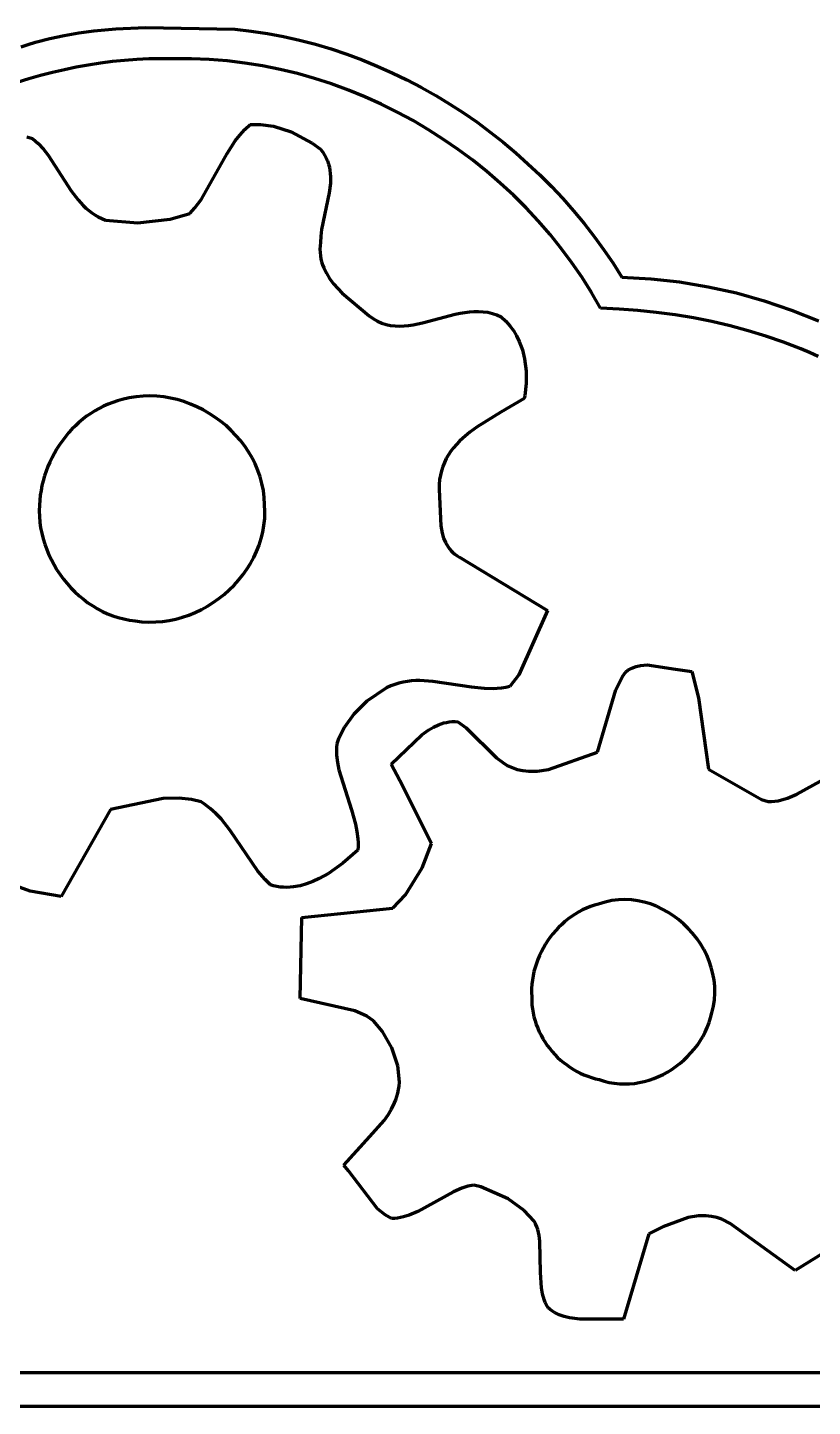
# Model space of a CAD drawing. Header units: millimetres. Extents: x 0.5 to 5.05, y 0.9 to 4.71.
# Drawn here: x 1.917 to 3.333, y 2.22 to 4.708 of the extents above; entities that cross this region are included whole.
import ezdxf

# ---------------------------------------------------------------- set-up
doc = ezdxf.new("R2010")
doc.units = ezdxf.units.MM
for name, color, linetype, lineweight in [('color#209bd8ff', 7, 'CONTINUOUS', 100), ('color#5ac5f1ff', 7, 'CONTINUOUS', 100), ('color#78aec8ff', 7, 'CONTINUOUS', 100)]:
    doc.layers.add(name, color=color, linetype=linetype, lineweight=lineweight)

msp = doc.modelspace()

# ---------------------------------------------------------------- linework, layer by layer
at = {"layer": 'color#209bd8ff'}
for p, q in [((2.01, 4.6978), (2.0366, 4.7014)), ((2.0366, 4.7014), (2.0766, 4.7051)), ((2.0766, 4.7051), (2.1302, 4.7076)), ((2.1302, 4.7076), (2.2913, 4.7046)), ((2.2913, 4.7046), (2.3208, 4.7012)), ((2.3208, 4.7012), (2.3501, 4.6967)), ((1.9056, 4.6731), (1.9185, 4.6772)), ((1.9185, 4.6772), (1.9314, 4.681)), ((1.9314, 4.681), (1.9574, 4.6877)), ((1.9574, 4.6877), (1.9836, 4.6933)), ((1.9836, 4.6933), (2.01, 4.6978)), ((2.3501, 4.6967), (2.3792, 4.6913)), ((2.3792, 4.6913), (2.4081, 4.6848)), ((2.4081, 4.6848), (2.4367, 4.6774)), ((2.4367, 4.6774), (2.4651, 4.669)), ((2.1363, 4.651), (2.1144, 4.65)), ((2.1584, 4.6514), (2.1363, 4.651)), ((2.1804, 4.6512), (2.1584, 4.6514)), ((2.2128, 4.6513), (2.1804, 4.6512)), ((2.2451, 4.6501), (2.2128, 4.6513)), ((2.4651, 4.669), (2.4931, 4.6597)), ((2.4931, 4.6597), (2.5208, 4.6494)), ((1.9623, 4.6266), (1.941, 4.621)), ((1.9837, 4.6316), (1.9623, 4.6266)), ((2.0053, 4.6361), (1.9837, 4.6316)), ((2.0269, 4.64), (2.0053, 4.6361)), ((2.0487, 4.6434), (2.0269, 4.64)), ((2.0705, 4.6462), (2.0487, 4.6434)), ((2.0924, 4.6484), (2.0705, 4.6462)), ((2.1144, 4.65), (2.0924, 4.6484)), ((2.2773, 4.6475), (2.2451, 4.6501)), ((2.3094, 4.6436), (2.2773, 4.6475)), ((2.3412, 4.6385), (2.3094, 4.6436)), ((2.3728, 4.6321), (2.3412, 4.6385)), ((2.4041, 4.6246), (2.3728, 4.6321)), ((2.5208, 4.6494), (2.5481, 4.6382)), ((2.5481, 4.6382), (2.5751, 4.6262)), ((2.5751, 4.6262), (2.6017, 4.6133)), ((1.9198, 4.6149), (1.8988, 4.6083)), ((1.941, 4.621), (1.9198, 4.6149)), ((2.4351, 4.6158), (2.4041, 4.6246)), ((2.4658, 4.6059), (2.4351, 4.6158)), ((2.4961, 4.5948), (2.4658, 4.6059)), ((2.6017, 4.6133), (2.6279, 4.5996)), ((2.5259, 4.5826), (2.4961, 4.5948)), ((2.5554, 4.5694), (2.5259, 4.5826)), ((2.6279, 4.5996), (2.6537, 4.5851)), ((2.6537, 4.5851), (2.679, 4.5697)), ((2.5843, 4.555), (2.5554, 4.5694)), ((2.6127, 4.5397), (2.5843, 4.555)), ((2.679, 4.5697), (2.7038, 4.5536)), ((2.7038, 4.5536), (2.7281, 4.5367)), ((2.6405, 4.5233), (2.6127, 4.5397)), ((2.7281, 4.5367), (2.7519, 4.5191)), ((2.6677, 4.5059), (2.6405, 4.5233)), ((2.6943, 4.4876), (2.6677, 4.5059)), ((2.7519, 4.5191), (2.7752, 4.5008)), ((2.7203, 4.4683), (2.6943, 4.4876)), ((2.7752, 4.5008), (2.7979, 4.4817)), ((2.7979, 4.4817), (2.82, 4.462)), ((2.7455, 4.4481), (2.7203, 4.4683)), ((2.82, 4.462), (2.8415, 4.4417)), ((2.77, 4.427), (2.7455, 4.4481)), ((2.8415, 4.4417), (2.8624, 4.4207)), ((2.7937, 4.4051), (2.77, 4.427)), ((2.8166, 4.3823), (2.7937, 4.4051)), ((2.8624, 4.4207), (2.8827, 4.3991)), ((2.8386, 4.3587), (2.8166, 4.3823)), ((2.8827, 4.3991), (2.9023, 4.3769)), ((2.8597, 4.3343), (2.8386, 4.3587)), ((2.9023, 4.3769), (2.9212, 4.3541)), ((2.9212, 4.3541), (2.9394, 4.3307)), ((2.88, 4.3092), (2.8597, 4.3343)), ((2.9394, 4.3307), (2.9568, 4.3068)), ((2.8992, 4.2833), (2.88, 4.3092)), ((2.9568, 4.3068), (2.9735, 4.2824)), ((2.9175, 4.2567), (2.8992, 4.2833)), ((2.9735, 4.2824), (2.9895, 4.2575)), ((2.9347, 4.2294), (2.9175, 4.2567)), ((2.9895, 4.2575), (3.0416, 4.2545)), ((3.0416, 4.2545), (3.0934, 4.2487)), ((2.9509, 4.2015), (2.9347, 4.2294)), ((3.0934, 4.2487), (3.1449, 4.2401)), ((3.1449, 4.2401), (3.1958, 4.2288)), ((3.1958, 4.2288), (3.246, 4.2148)), ((3.246, 4.2148), (3.2955, 4.1981)), ((2.9846, 4.1999), (2.9509, 4.2015)), ((3.0182, 4.1974), (2.9846, 4.1999)), ((3.0518, 4.1939), (3.0182, 4.1974)), ((3.0852, 4.1894), (3.0518, 4.1939)), ((3.1185, 4.1838), (3.0852, 4.1894)), ((3.1516, 4.1772), (3.1185, 4.1838)), ((3.2955, 4.1981), (3.3439, 4.1788)), ((3.1844, 4.1695), (3.1516, 4.1772)), ((3.2169, 4.1608), (3.1844, 4.1695)), ((3.2491, 4.1509), (3.2169, 4.1608)), ((3.281, 4.1399), (3.2491, 4.1509)), ((3.3124, 4.1278), (3.281, 4.1399)), ((3.3279, 4.1213), (3.3124, 4.1278)), ((3.3433, 4.1145), (3.3279, 4.1213)), ((1.6664, 2.2817), (4.0426, 2.2817)), ((4.0003, 2.2205), (1.4717, 2.2204))]:
    msp.add_line(p, q, dxfattribs=at)
at = {"layer": 'color#5ac5f1ff'}
for p, q in [((3.015, 3.5552), (3.0229, 3.557)), ((3.0229, 3.557), (3.0351, 3.5579)), ((3.0351, 3.5579), (3.0862, 3.5503)), ((2.9782, 3.5132), (2.9904, 3.5368)), ((2.9904, 3.5368), (2.9964, 3.5457)), ((2.9964, 3.5457), (3, 3.5483)), ((3, 3.5483), (3.0036, 3.5505)), ((3.0036, 3.5505), (3.0073, 3.5523)), ((3.0073, 3.5523), (3.015, 3.5552)), ((3.0862, 3.5503), (3.1153, 3.5463)), ((3.1153, 3.5463), (3.1278, 3.4984)), ((2.9455, 3.4003), (2.9782, 3.5132)), ((3.1278, 3.4984), (3.1458, 3.3697)), ((2.6288, 3.4321), (2.6412, 3.4409)), ((2.6412, 3.4409), (2.6498, 3.4459)), ((2.6498, 3.4459), (2.6588, 3.4501)), ((2.6588, 3.4501), (2.6682, 3.4532)), ((2.6682, 3.4532), (2.673, 3.4543)), ((2.673, 3.4543), (2.678, 3.4551)), ((2.678, 3.4551), (2.683, 3.4556)), ((2.683, 3.4556), (2.6882, 3.4557)), ((2.6882, 3.4557), (2.6935, 3.4555)), ((2.6935, 3.4555), (2.7087, 3.4442)), ((2.7087, 3.4442), (2.7632, 3.3902)), ((2.5732, 3.3788), (2.6288, 3.4321)), ((2.7632, 3.3902), (2.7745, 3.3817)), ((2.8571, 3.3692), (2.9455, 3.4003)), ((2.5891, 3.3496), (2.5732, 3.3788)), ((2.7745, 3.3817), (2.7826, 3.3768)), ((2.7826, 3.3768), (2.7912, 3.3727)), ((2.7912, 3.3727), (2.8004, 3.3695)), ((2.8004, 3.3695), (2.8109, 3.3674)), ((2.8109, 3.3674), (2.8212, 3.3663)), ((2.8212, 3.3663), (2.8367, 3.3664)), ((2.8367, 3.3664), (2.8571, 3.3692)), ((3.1458, 3.3697), (3.2409, 3.3149)), ((2.6462, 3.2357), (2.5891, 3.3496)), ((3.3048, 3.3248), (3.3636, 3.3572)), ((3.2409, 3.3149), (3.2531, 3.3113)), ((3.2531, 3.3113), (3.2592, 3.3115)), ((3.2592, 3.3115), (3.2652, 3.3121)), ((3.2652, 3.3121), (3.2711, 3.313)), ((3.2711, 3.313), (3.277, 3.3143)), ((3.277, 3.3143), (3.2883, 3.3178)), ((3.2883, 3.3178), (3.3048, 3.3248)), ((2.629, 3.1917), (2.6462, 3.2357)), ((2.5992, 3.1431), (2.629, 3.1917)), ((2.5765, 3.1193), (2.5992, 3.1431)), ((2.983, 3.1342), (2.9711, 3.1328)), ((2.9948, 3.1346), (2.983, 3.1342)), ((3.0066, 3.1341), (2.9948, 3.1346)), ((3.0182, 3.1325), (3.0066, 3.1341)), ((2.412, 3.1023), (2.5765, 3.1193)), ((2.9116, 3.1124), (2.905, 3.1085)), ((2.9184, 3.1159), (2.9116, 3.1124)), ((2.9254, 3.1191), (2.9184, 3.1159)), ((2.9325, 3.122), (2.9254, 3.1191)), ((2.9398, 3.1245), (2.9325, 3.122)), ((2.9472, 3.1266), (2.9398, 3.1245)), ((2.9592, 3.1302), (2.9472, 3.1266)), ((2.9711, 3.1328), (2.9592, 3.1302)), ((3.0295, 3.1301), (3.0182, 3.1325)), ((3.0407, 3.1267), (3.0295, 3.1301)), ((3.0516, 3.1226), (3.0407, 3.1267)), ((3.0622, 3.1176), (3.0516, 3.1226)), ((3.0724, 3.112), (3.0622, 3.1176)), ((3.0823, 3.1056), (3.0724, 3.112)), ((2.4089, 2.9563), (2.412, 3.1023)), ((2.8753, 3.0845), (2.87, 3.0788)), ((2.8808, 3.0898), (2.8753, 3.0845)), ((2.8865, 3.0949), (2.8808, 3.0898)), ((2.8925, 3.0997), (2.8865, 3.0949)), ((2.8986, 3.1042), (2.8925, 3.0997)), ((2.905, 3.1085), (2.8986, 3.1042)), ((3.0917, 3.0985), (3.0823, 3.1056)), ((3.1006, 3.0909), (3.0917, 3.0985)), ((3.1091, 3.0826), (3.1006, 3.0909)), ((2.8558, 3.0607), (2.8516, 3.0542)), ((2.8602, 3.0669), (2.8558, 3.0607)), ((2.865, 3.073), (2.8602, 3.0669)), ((2.87, 3.0788), (2.865, 3.073)), ((3.117, 3.0738), (3.1091, 3.0826)), ((3.1243, 3.0646), (3.117, 3.0738)), ((3.131, 3.0549), (3.1243, 3.0646)), ((2.8441, 3.0408), (2.8408, 3.0338)), ((2.8477, 3.0476), (2.8441, 3.0408)), ((2.8516, 3.0542), (2.8477, 3.0476)), ((3.137, 3.0447), (3.131, 3.0549)), ((3.1423, 3.0342), (3.137, 3.0447)), ((2.8328, 3.0122), (2.8308, 3.0048)), ((2.8351, 3.0195), (2.8328, 3.0122)), ((2.8378, 3.0267), (2.8351, 3.0195)), ((2.8408, 3.0338), (2.8378, 3.0267)), ((3.1468, 3.0234), (3.1423, 3.0342)), ((3.1506, 3.0123), (3.1468, 3.0234)), ((3.1535, 3.001), (3.1506, 3.0123)), ((2.828, 2.9897), (2.8271, 2.9821)), ((2.8292, 2.9973), (2.828, 2.9897)), ((2.8308, 3.0048), (2.8292, 2.9973)), ((3.1556, 2.9895), (3.1535, 3.001)), ((3.1568, 2.9778), (3.1556, 2.9895)), ((2.8265, 2.9745), (2.8264, 2.9668)), ((2.8264, 2.9668), (2.8267, 2.9591)), ((2.8271, 2.9821), (2.8265, 2.9745)), ((3.1562, 2.9541), (3.157, 2.966)), ((3.157, 2.966), (3.1568, 2.9778)), ((2.5074, 2.9341), (2.4089, 2.9563)), ((2.8267, 2.9591), (2.8268, 2.9518)), ((2.8268, 2.9518), (2.8272, 2.9445)), ((2.8272, 2.9445), (2.828, 2.9373)), ((2.828, 2.9373), (2.8292, 2.9302)), ((3.1515, 2.9303), (3.1544, 2.9422)), ((3.1544, 2.9422), (3.1562, 2.9541)), ((2.5291, 2.9241), (2.5074, 2.9341)), ((2.5413, 2.9162), (2.5291, 2.9241)), ((2.5578, 2.8969), (2.5413, 2.9162)), ((2.8292, 2.9302), (2.8308, 2.9231)), ((2.8308, 2.9231), (2.8327, 2.9162)), ((2.8327, 2.9162), (2.8349, 2.9094)), ((3.1433, 2.9041), (3.1466, 2.9127)), ((3.1466, 2.9127), (3.1493, 2.9214)), ((3.1493, 2.9214), (3.1515, 2.9303)), ((2.5747, 2.8672), (2.5578, 2.8969)), ((2.8349, 2.9094), (2.8375, 2.9028)), ((2.8375, 2.9028), (2.8403, 2.8962)), ((2.8403, 2.8962), (2.8435, 2.8898)), ((2.8435, 2.8898), (2.847, 2.8836)), ((3.1306, 2.8799), (3.1353, 2.8877)), ((3.1353, 2.8877), (3.1395, 2.8958)), ((3.1395, 2.8958), (3.1433, 2.9041)), ((2.5851, 2.8346), (2.5747, 2.8672)), ((2.847, 2.8836), (2.8507, 2.8775)), ((2.8507, 2.8775), (2.8548, 2.8717)), ((2.8548, 2.8717), (2.8591, 2.866)), ((2.8591, 2.866), (2.8636, 2.8605)), ((2.8636, 2.8605), (2.8684, 2.8552)), ((3.114, 2.8581), (3.1199, 2.865)), ((3.1199, 2.865), (3.1255, 2.8723)), ((3.1255, 2.8723), (3.1306, 2.8799)), ((2.8684, 2.8552), (2.8734, 2.8501)), ((2.8734, 2.8501), (2.8787, 2.8453)), ((2.8787, 2.8453), (2.8842, 2.8407)), ((2.8842, 2.8407), (2.8899, 2.8363)), ((2.8899, 2.8363), (2.8957, 2.8322)), ((3.0869, 2.8336), (3.0941, 2.8391)), ((3.0941, 2.8391), (3.1011, 2.8451)), ((3.1011, 2.8451), (3.1077, 2.8514)), ((3.1077, 2.8514), (3.114, 2.8581)), ((2.5882, 2.8051), (2.5851, 2.8346)), ((2.8957, 2.8322), (2.9018, 2.8284)), ((2.9018, 2.8284), (2.908, 2.8248)), ((2.908, 2.8248), (2.9144, 2.8216)), ((2.9144, 2.8216), (2.921, 2.8186)), ((2.921, 2.8186), (2.9277, 2.816)), ((2.9277, 2.816), (2.9346, 2.8136)), ((2.9346, 2.8136), (2.9415, 2.8116)), ((2.9415, 2.8116), (2.9486, 2.81)), ((3.0384, 2.809), (3.0469, 2.8119)), ((3.0469, 2.8119), (3.0553, 2.8153)), ((3.0553, 2.8153), (3.0636, 2.8192)), ((3.0636, 2.8192), (3.0716, 2.8236)), ((3.0716, 2.8236), (3.0793, 2.8284)), ((3.0793, 2.8284), (3.0869, 2.8336)), ((2.5837, 2.7796), (2.5854, 2.7857)), ((2.5854, 2.7857), (2.5867, 2.792)), ((2.5867, 2.792), (2.5877, 2.7984)), ((2.5877, 2.7984), (2.5882, 2.8051)), ((2.9486, 2.81), (2.9576, 2.8071)), ((2.9576, 2.8071), (2.9666, 2.8049)), ((2.9666, 2.8049), (2.9757, 2.8033)), ((2.9757, 2.8033), (2.9848, 2.8024)), ((2.9848, 2.8024), (2.9938, 2.8021)), ((2.9938, 2.8021), (3.0029, 2.8023)), ((3.0029, 2.8023), (3.0119, 2.8032)), ((3.0119, 2.8032), (3.0208, 2.8046)), ((3.0208, 2.8046), (3.0297, 2.8065)), ((3.0297, 2.8065), (3.0384, 2.809)), ((2.574, 2.7568), (2.5794, 2.7679)), ((2.5794, 2.7679), (2.5818, 2.7737)), ((2.5818, 2.7737), (2.5837, 2.7796)), ((2.535, 2.7072), (2.5603, 2.736)), ((2.5603, 2.736), (2.5675, 2.7462)), ((2.5675, 2.7462), (2.574, 2.7568)), ((2.4878, 2.6556), (2.535, 2.7072)), ((2.4961, 2.6452), (2.4878, 2.6556)), ((2.5483, 2.577), (2.4961, 2.6452)), ((2.7009, 2.6143), (2.6854, 2.6078)), ((2.7115, 2.6175), (2.7009, 2.6143)), ((2.7225, 2.6197), (2.7115, 2.6175)), ((2.7352, 2.6163), (2.7225, 2.6197)), ((2.7844, 2.5951), (2.7352, 2.6163)), ((2.6854, 2.6078), (2.6212, 2.5721)), ((2.8132, 2.5741), (2.7844, 2.5951)), ((2.5621, 2.5659), (2.5483, 2.577)), ((2.5736, 2.5592), (2.5621, 2.5659)), ((2.5955, 2.5624), (2.5847, 2.5601)), ((2.6059, 2.5656), (2.5955, 2.5624)), ((2.6212, 2.5721), (2.6059, 2.5656)), ((2.8313, 2.5547), (2.8132, 2.5741)), ((3.1274, 2.564), (3.1087, 2.561)), ((3.1415, 2.5642), (3.1274, 2.564)), ((3.1509, 2.5632), (3.1415, 2.5642)), ((3.1604, 2.5612), (3.1509, 2.5632)), ((2.5792, 2.5595), (2.5736, 2.5592)), ((2.5847, 2.5601), (2.5792, 2.5595)), ((2.8337, 2.5497), (2.8313, 2.5547)), ((2.8358, 2.5446), (2.8337, 2.5497)), ((2.8375, 2.5394), (2.8358, 2.5446)), ((2.84, 2.5287), (2.8375, 2.5394)), ((3.0634, 2.5445), (3.0377, 2.532)), ((3.1087, 2.561), (3.0634, 2.5445)), ((3.1699, 2.5581), (3.1604, 2.5612)), ((3.1848, 2.5505), (3.1699, 2.5581)), ((3.3022, 2.4654), (3.1848, 2.5505)), ((2.8416, 2.5178), (2.84, 2.5287)), ((2.8424, 2.4618), (2.8416, 2.5178)), ((3.0377, 2.532), (2.992, 2.3781)), ((3.4063, 2.5302), (3.3022, 2.4654)), ((2.8441, 2.4342), (2.8424, 2.4618)), ((2.8461, 2.4235), (2.8441, 2.4342)), ((2.8491, 2.4131), (2.8461, 2.4235)), ((2.8511, 2.408), (2.8491, 2.4131)), ((2.8535, 2.403), (2.8511, 2.408)), ((2.8562, 2.3981), (2.8535, 2.403)), ((2.86, 2.395), (2.8562, 2.3981)), ((2.864, 2.3922), (2.86, 2.395)), ((2.868, 2.3898), (2.864, 2.3922)), ((2.8765, 2.3857), (2.868, 2.3898)), ((2.8854, 2.3826), (2.8765, 2.3857)), ((2.8946, 2.3804), (2.8854, 2.3826)), ((2.9137, 2.3781), (2.8946, 2.3804)), ((2.992, 2.3781), (2.9137, 2.3781))]:
    msp.add_line(p, q, dxfattribs=at)
at = {"layer": 'color#78aec8ff'}
for p, q in [((2.309, 4.5235), (2.3188, 4.5328)), ((2.3188, 4.5328), (2.3377, 4.533)), ((2.3377, 4.533), (2.3611, 4.5297)), ((2.3611, 4.5297), (2.393, 4.5197)), ((1.9163, 4.5103), (1.9265, 4.5072)), ((1.9265, 4.5072), (1.9317, 4.5029)), ((1.9317, 4.5029), (1.9367, 4.4983)), ((2.2773, 4.4805), (2.2918, 4.503)), ((2.2918, 4.503), (2.3, 4.5135)), ((2.3, 4.5135), (2.309, 4.5235)), ((2.393, 4.5197), (2.4308, 4.4993)), ((1.9367, 4.4983), (1.946, 4.4884)), ((1.946, 4.4884), (1.9546, 4.4777)), ((1.9546, 4.4777), (1.9963, 4.4133)), ((2.2309, 4.3983), (2.2773, 4.4805)), ((2.4308, 4.4993), (2.4459, 4.4882)), ((2.4459, 4.4882), (2.4498, 4.483)), ((2.4498, 4.483), (2.4532, 4.4777)), ((2.4532, 4.4777), (2.456, 4.4723)), ((2.456, 4.4723), (2.4583, 4.4669)), ((2.4583, 4.4669), (2.4602, 4.4614)), ((2.4602, 4.4614), (2.4617, 4.4558)), ((2.4617, 4.4558), (2.4627, 4.4501)), ((2.4627, 4.4501), (2.4634, 4.4444)), ((2.4634, 4.4444), (2.4637, 4.4387)), ((2.4637, 4.4387), (2.4635, 4.427)), ((1.9963, 4.4133), (2.0087, 4.3968)), ((2.4613, 4.4092), (2.4475, 4.3432)), ((2.4635, 4.427), (2.4613, 4.4092)), ((2.0087, 4.3968), (2.0178, 4.3868)), ((2.0178, 4.3868), (2.0227, 4.3821)), ((2.0227, 4.3821), (2.0278, 4.3776)), ((2.0278, 4.3776), (2.0332, 4.3735)), ((2.21, 4.3722), (2.2189, 4.3823)), ((2.2189, 4.3823), (2.2309, 4.3983)), ((2.0332, 4.3735), (2.0389, 4.3696)), ((2.0389, 4.3696), (2.0449, 4.3661)), ((2.0449, 4.3661), (2.0512, 4.3629)), ((2.0512, 4.3629), (2.0579, 4.3602)), ((2.0579, 4.3602), (2.116, 4.3553)), ((2.116, 4.3553), (2.1743, 4.362)), ((2.1743, 4.362), (2.21, 4.3722)), ((2.4461, 4.3314), (2.4457, 4.3198)), ((2.4475, 4.3432), (2.4461, 4.3314)), ((2.445, 4.3136), (2.4448, 4.3076)), ((2.4448, 4.3076), (2.445, 4.3017)), ((2.4457, 4.3198), (2.445, 4.3136)), ((2.445, 4.3017), (2.4455, 4.296)), ((2.4455, 4.296), (2.4465, 4.2904)), ((2.4465, 4.2904), (2.4478, 4.2849)), ((2.4478, 4.2849), (2.4495, 4.2796)), ((2.4495, 4.2796), (2.4515, 4.2744)), ((2.4515, 4.2744), (2.4563, 4.2643)), ((2.4563, 4.2643), (2.4622, 4.2547)), ((2.4622, 4.2547), (2.4691, 4.2455)), ((2.4691, 4.2455), (2.4849, 4.2283)), ((2.4849, 4.2283), (2.5338, 4.1875)), ((2.5338, 4.1875), (2.5412, 4.1822)), ((2.5412, 4.1822), (2.5488, 4.1779)), ((2.6296, 4.1747), (2.6889, 4.1905)), ((2.6889, 4.1905), (2.6974, 4.1924)), ((2.6974, 4.1924), (2.7058, 4.1938)), ((2.7058, 4.1938), (2.7142, 4.1949)), ((2.7142, 4.1949), (2.7226, 4.1956)), ((2.7226, 4.1956), (2.731, 4.1956)), ((2.731, 4.1956), (2.7393, 4.1951)), ((2.7393, 4.1951), (2.7475, 4.194)), ((2.7475, 4.194), (2.7557, 4.192)), ((2.7557, 4.192), (2.7638, 4.1893)), ((2.7638, 4.1893), (2.7719, 4.1857)), ((2.7719, 4.1857), (2.7801, 4.1781)), ((2.5488, 4.1779), (2.5565, 4.1746)), ((2.5565, 4.1746), (2.5643, 4.1721)), ((2.5643, 4.1721), (2.5723, 4.1703)), ((2.5723, 4.1703), (2.5802, 4.1694)), ((2.5802, 4.1694), (2.5883, 4.169)), ((2.5883, 4.169), (2.5965, 4.1693)), ((2.5965, 4.1693), (2.6047, 4.17)), ((2.6047, 4.17), (2.613, 4.1712)), ((2.613, 4.1712), (2.6296, 4.1747)), ((2.7801, 4.1781), (2.7874, 4.1698)), ((2.7874, 4.1698), (2.7938, 4.1609)), ((2.7938, 4.1609), (2.7994, 4.1515)), ((2.7994, 4.1515), (2.8042, 4.1416)), ((2.8042, 4.1416), (2.8099, 4.1261)), ((2.8099, 4.1261), (2.8138, 4.11)), ((2.8138, 4.11), (2.8165, 4.0878)), ((2.8165, 4.0878), (2.8165, 4.0655)), ((2.8165, 4.0655), (2.814, 4.0436)), ((2.0709, 4.0315), (2.0625, 4.0283)), ((2.0794, 4.0343), (2.0709, 4.0315)), ((2.0881, 4.0366), (2.0794, 4.0343)), ((2.1006, 4.0396), (2.0881, 4.0366)), ((2.113, 4.0417), (2.1006, 4.0396)), ((2.1256, 4.0428), (2.113, 4.0417)), ((2.1381, 4.0432), (2.1256, 4.0428)), ((2.1506, 4.0426), (2.1381, 4.0432)), ((2.163, 4.0413), (2.1506, 4.0426)), ((2.1753, 4.0392), (2.163, 4.0413)), ((2.1875, 4.0364), (2.1753, 4.0392)), ((2.1995, 4.0328), (2.1875, 4.0364)), ((2.2112, 4.0285), (2.1995, 4.0328)), ((2.8129, 4.0383), (2.7712, 4.0139)), ((2.814, 4.0436), (2.8129, 4.0383)), ((2.0239, 4.0064), (2.0169, 4.001)), ((2.0312, 4.0115), (2.0239, 4.0064)), ((2.0387, 4.0163), (2.0312, 4.0115)), ((2.0464, 4.0206), (2.0387, 4.0163)), ((2.0543, 4.0247), (2.0464, 4.0206)), ((2.0625, 4.0283), (2.0543, 4.0247)), ((2.2228, 4.0236), (2.2112, 4.0285)), ((2.234, 4.018), (2.2228, 4.0236)), ((2.2449, 4.0117), (2.234, 4.018)), ((2.2554, 4.0049), (2.2449, 4.0117)), ((2.2656, 3.9975), (2.2554, 4.0049)), ((2.7712, 4.0139), (2.7283, 3.9873)), ((1.9973, 3.9829), (1.9914, 3.9763)), ((2.0036, 3.9892), (1.9973, 3.9829)), ((2.0101, 3.9952), (2.0036, 3.9892)), ((2.0169, 4.001), (2.0101, 3.9952)), ((2.2753, 3.9895), (2.2656, 3.9975)), ((2.2845, 3.981), (2.2753, 3.9895)), ((2.2932, 3.972), (2.2845, 3.981)), ((2.7283, 3.9873), (2.7149, 3.9775)), ((1.9751, 3.955), (1.9703, 3.9475)), ((1.9802, 3.9623), (1.9751, 3.955)), ((1.9857, 3.9694), (1.9802, 3.9623)), ((1.9914, 3.9763), (1.9857, 3.9694)), ((2.3014, 3.9626), (2.2932, 3.972)), ((2.309, 3.9526), (2.3014, 3.9626)), ((2.691, 3.9556), (2.6859, 3.9496)), ((2.6966, 3.9614), (2.691, 3.9556)), ((2.7024, 3.9669), (2.6966, 3.9614)), ((2.7149, 3.9775), (2.7024, 3.9669)), ((1.9616, 3.9319), (1.9577, 3.9238)), ((1.9658, 3.9398), (1.9616, 3.9319)), ((1.9703, 3.9475), (1.9658, 3.9398)), ((2.316, 3.9423), (2.309, 3.9526)), ((2.3223, 3.9315), (2.316, 3.9423)), ((2.3279, 3.9204), (2.3223, 3.9315)), ((2.6727, 3.9302), (2.6692, 3.9232)), ((2.6766, 3.9369), (2.6727, 3.9302)), ((2.6811, 3.9434), (2.6766, 3.9369)), ((2.6859, 3.9496), (2.6811, 3.9434)), ((1.9509, 3.9072), (1.9481, 3.8988)), ((1.9542, 3.9156), (1.9509, 3.9072)), ((1.9577, 3.9238), (1.9542, 3.9156)), ((2.3328, 3.9089), (2.3279, 3.9204)), ((2.3369, 3.8971), (2.3328, 3.9089)), ((2.6637, 3.9083), (2.6619, 3.9003)), ((2.6662, 3.9159), (2.6637, 3.9083)), ((2.6692, 3.9232), (2.6662, 3.9159)), ((1.9434, 3.8815), (1.9417, 3.8728)), ((1.9456, 3.8902), (1.9434, 3.8815)), ((1.9481, 3.8988), (1.9456, 3.8902)), ((2.3402, 3.885), (2.3369, 3.8971)), ((2.3427, 3.8726), (2.3402, 3.885)), ((2.6606, 3.8921), (2.6599, 3.8835)), ((2.6599, 3.8835), (2.6599, 3.8745)), ((2.6619, 3.9003), (2.6606, 3.8921)), ((1.9393, 3.8552), (1.9387, 3.8463)), ((1.9403, 3.864), (1.9393, 3.8552)), ((1.9417, 3.8728), (1.9403, 3.864)), ((2.3443, 3.86), (2.3427, 3.8726)), ((2.345, 3.8472), (2.3443, 3.86)), ((2.6599, 3.8745), (2.6625, 3.8091)), ((1.9387, 3.8463), (1.9384, 3.8361)), ((1.9384, 3.8361), (1.9387, 3.8259)), ((2.3455, 3.8345), (2.345, 3.8472)), ((2.3451, 3.822), (2.3455, 3.8345)), ((1.9387, 3.8259), (1.9396, 3.8157)), ((1.9396, 3.8157), (1.941, 3.8055)), ((1.941, 3.8055), (1.943, 3.7955)), ((2.3416, 3.7976), (2.3438, 3.8097)), ((2.3438, 3.8097), (2.3451, 3.822)), ((2.6625, 3.8091), (2.6652, 3.7954)), ((1.943, 3.7955), (1.9455, 3.7856)), ((1.9455, 3.7856), (1.9485, 3.7758)), ((2.335, 3.7741), (2.3387, 3.7857)), ((2.3387, 3.7857), (2.3416, 3.7976)), ((2.6652, 3.7954), (2.6678, 3.7867)), ((2.6678, 3.7867), (2.6713, 3.7785)), ((1.9485, 3.7758), (1.9519, 3.7661)), ((1.9519, 3.7661), (1.9559, 3.7567)), ((1.9559, 3.7567), (1.9603, 3.7474)), ((2.3253, 3.7516), (2.3305, 3.7627)), ((2.3305, 3.7627), (2.335, 3.7741)), ((2.6713, 3.7785), (2.6758, 3.7708)), ((2.6758, 3.7708), (2.6785, 3.7672)), ((2.6785, 3.7672), (2.6814, 3.7638)), ((2.6814, 3.7638), (2.6846, 3.7606)), ((2.6846, 3.7606), (2.6882, 3.7575)), ((2.6882, 3.7575), (2.692, 3.7547)), ((1.9603, 3.7474), (1.9651, 3.7383)), ((1.9651, 3.7383), (1.9704, 3.7295)), ((2.3129, 3.7306), (2.3194, 3.7409)), ((2.3194, 3.7409), (2.3253, 3.7516)), ((2.692, 3.7547), (2.6963, 3.7521)), ((2.6963, 3.7521), (2.8549, 3.6558)), ((1.9704, 3.7295), (1.9761, 3.721)), ((1.9761, 3.721), (1.9822, 3.7127)), ((1.9822, 3.7127), (1.9887, 3.7047)), ((2.2899, 3.7019), (2.2981, 3.711)), ((2.2981, 3.711), (2.3058, 3.7206)), ((2.3058, 3.7206), (2.3129, 3.7306)), ((1.9887, 3.7047), (1.9955, 3.6971)), ((1.9955, 3.6971), (2.0027, 3.6898)), ((2.0027, 3.6898), (2.0103, 3.6828)), ((2.0103, 3.6828), (2.0181, 3.6763)), ((2.2622, 3.6775), (2.2719, 3.6851)), ((2.2719, 3.6851), (2.2811, 3.6933)), ((2.2811, 3.6933), (2.2899, 3.7019)), ((2.0181, 3.6763), (2.0263, 3.6702)), ((2.0263, 3.6702), (2.0348, 3.6645)), ((2.0348, 3.6645), (2.0435, 3.6593)), ((2.0435, 3.6593), (2.0525, 3.6545)), ((2.2198, 3.6526), (2.2309, 3.6579)), ((2.2309, 3.6579), (2.2417, 3.6638)), ((2.2417, 3.6638), (2.2521, 3.6704)), ((2.2521, 3.6704), (2.2622, 3.6775)), ((2.0525, 3.6545), (2.0618, 3.6503)), ((2.0618, 3.6503), (2.0713, 3.6466)), ((2.0713, 3.6466), (2.081, 3.6434)), ((2.081, 3.6434), (2.0909, 3.6408)), ((2.0909, 3.6408), (2.1011, 3.6387)), ((2.1011, 3.6387), (2.1114, 3.6373)), ((2.1114, 3.6373), (2.1237, 3.6358)), ((2.1237, 3.6358), (2.1361, 3.6352)), ((2.1361, 3.6352), (2.1485, 3.6354)), ((2.1485, 3.6354), (2.1607, 3.6364)), ((2.1607, 3.6364), (2.1729, 3.6381)), ((2.1729, 3.6381), (2.1849, 3.6407)), ((2.1849, 3.6407), (2.1968, 3.644)), ((2.1968, 3.644), (2.2084, 3.6479)), ((2.2084, 3.6479), (2.2198, 3.6526)), ((2.8549, 3.6558), (2.8033, 3.5402)), ((2.8033, 3.5402), (2.7875, 3.5191)), ((2.565, 3.5166), (2.5296, 3.4927)), ((2.5724, 3.5201), (2.565, 3.5166)), ((2.5798, 3.5229), (2.5724, 3.5201)), ((2.5873, 3.5252), (2.5798, 3.5229)), ((2.5948, 3.5269), (2.5873, 3.5252)), ((2.6024, 3.5282), (2.5948, 3.5269)), ((2.61, 3.5291), (2.6024, 3.5282)), ((2.6176, 3.5296), (2.61, 3.5291)), ((2.6252, 3.5297), (2.6176, 3.5296)), ((2.6329, 3.5295), (2.6252, 3.5297)), ((2.6483, 3.5283), (2.6329, 3.5295)), ((2.7181, 3.5176), (2.6483, 3.5283)), ((2.7414, 3.5153), (2.7181, 3.5176)), ((2.7569, 3.5151), (2.7414, 3.5153)), ((2.7646, 3.5155), (2.7569, 3.5151)), ((2.7722, 3.5162), (2.7646, 3.5155)), ((2.7799, 3.5174), (2.7722, 3.5162)), ((2.7875, 3.5191), (2.7799, 3.5174)), ((2.5296, 3.4927), (2.5057, 3.4691)), ((2.5057, 3.4691), (2.489, 3.4458)), ((2.489, 3.4458), (2.4784, 3.4246)), ((2.4747, 3.4088), (2.4746, 3.402)), ((2.4751, 3.4157), (2.4747, 3.4088)), ((2.4784, 3.4246), (2.4751, 3.4157)), ((2.4746, 3.402), (2.4749, 3.3952)), ((2.4749, 3.3952), (2.4763, 3.3818)), ((2.4763, 3.3818), (2.4788, 3.3685)), ((2.4788, 3.3685), (2.5014, 3.2968)), ((2.1622, 3.3167), (2.0667, 3.2973)), ((2.1907, 3.3173), (2.1622, 3.3167)), ((2.2133, 3.3149), (2.1907, 3.3173)), ((2.2302, 3.3111), (2.2133, 3.3149)), ((2.2361, 3.3074), (2.2302, 3.3111)), ((2.0667, 3.2973), (1.9781, 3.14)), ((2.2416, 3.3034), (2.2361, 3.3074)), ((2.247, 3.2992), (2.2416, 3.3034)), ((2.257, 3.2902), (2.247, 3.2992)), ((2.2663, 3.2805), (2.257, 3.2902)), ((2.5014, 3.2968), (2.5088, 3.2707)), ((2.283, 3.2593), (2.2663, 3.2805)), ((2.3326, 3.1859), (2.283, 3.2593)), ((2.5088, 3.2707), (2.5114, 3.2575)), ((2.5114, 3.2575), (2.513, 3.2441)), ((2.513, 3.2441), (2.5134, 3.2374)), ((2.5134, 3.2374), (2.5134, 3.2306)), ((2.5131, 3.2238), (2.4859, 3.2001)), ((2.5134, 3.2306), (2.5131, 3.2238)), ((1.9219, 3.1497), (1.8203, 3.1872)), ((2.3457, 3.1706), (2.3326, 3.1859)), ((2.4859, 3.2001), (2.4601, 3.1819)), ((2.3553, 3.1611), (2.3457, 3.1706)), ((2.3612, 3.1594), (2.3553, 3.1611)), ((2.3672, 3.1581), (2.3612, 3.1594)), ((2.4089, 3.1597), (2.3971, 3.1575)), ((2.4207, 3.163), (2.4089, 3.1597)), ((2.4322, 3.1674), (2.4207, 3.163)), ((2.4436, 3.1726), (2.4322, 3.1674)), ((2.4601, 3.1819), (2.4436, 3.1726)), ((1.9781, 3.14), (1.9219, 3.1497)), ((2.3732, 3.1573), (2.3672, 3.1581)), ((2.3792, 3.1568), (2.3732, 3.1573)), ((2.3851, 3.1567), (2.3792, 3.1568)), ((2.3911, 3.1569), (2.3851, 3.1567)), ((2.3971, 3.1575), (2.3911, 3.1569))]:
    msp.add_line(p, q, dxfattribs=at)

doc.saveas('drawing.dxf')
